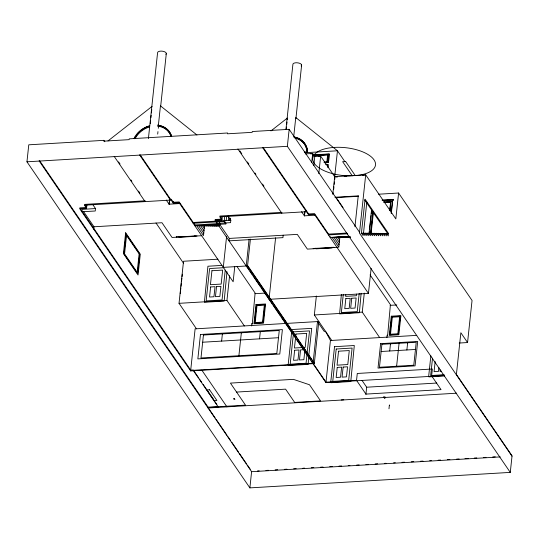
<?xml version="1.0" encoding="UTF-8"?>
<svg xmlns="http://www.w3.org/2000/svg" width="539" height="539" viewBox="0 0 539 539"><rect width="100%" height="100%" fill="white"/><g stroke="black" fill="none" stroke-linecap="round" stroke-linejoin="round"><path stroke-width="0.81" d="M327.739 167.036L327.995 164.523L325.522 164.671M328.015 167.44L327.995 164.523M169.152 204.18L169.583 200.05M304.468 215.829L304.899 211.699M456.412 374.41L512.05 455.799L510.278 472.393L249.874 487.883L26.95 161.808L28.769 144.816L103.859 140.349L104.809 141.737M190.624 370.933L195.118 328.857L318.805 321.5L314.304 363.576L190.624 370.933L79.698 208.674L86.57 208.27L86.927 204.941M95.504 208.559L95.248 210.992L81.82 211.787L82.083 209.361L95.504 208.559L92.695 204.449M93.732 229.203L93.988 226.778L83.457 211.369M103.859 140.349L103.771 141.157L129.158 139.648L129.245 138.84L227.606 132.992L227.519 133.8L252.191 132.331L252.279 131.523L289.167 129.326L359.56 232.282M148.407 138.577L157.57 52.822A4.4 1.947 6.1 0 1 162.859 51.259A4.4 1.947 6.1 0 1 165.85 54.318M150.28 123.525L150.63 120.251M150.893 117.805L151.156 115.353M151.419 112.9L151.769 109.633M158.358 125.479L160.454 105.866L196.937 134.979M157.698 134.103L157.961 131.61M158.318 128.275L158.5 126.611M160.635 106.641L166.322 53.368M180.686 203.493L169.071 204.187L169.509 200.057M140.167 154.821L170.567 199.282L170.486 200.09L139.608 154.936M234.741 266.765L233.138 281.762L179.123 202.765L173.235 203.115L173.41 201.451M176.522 236.789L176.475 237.2L176.266 236.891L196.998 235.981M196.432 328.783L179.029 303.329L183.523 261.253L217.985 259.198M180.242 293.614L180.848 287.954M181.016 286.33L181.367 283.096M181.535 281.479L181.886 278.239M182.054 276.622L182.317 274.196M170.567 199.282L171.227 199.248L173.315 202.3L179.211 201.95L193.245 222.479L193.157 223.287L224.157 221.448L225.861 223.934L194.862 225.78L194.95 224.972L193.669 223.106M217.224 222.627L217.136 223.436L230.557 222.634L230.82 220.208L228.004 216.099M217.574 219.333L217.392 221.01L219.07 220.909M217.803 224.413L217.891 223.604L194.95 224.972M219.184 219.279L218.915 221.758L220.619 224.244M444.662 375.521L325.94 382.582L215.007 220.323L221.886 219.912L222.236 216.584M224.157 221.448L224.689 216.462M225.861 223.934L225.942 223.126M226.205 220.673L226.656 216.489M39.677 160.784L208.128 407.174L208.041 407.983L456.701 393.194M226.589 236.506L223.294 267.364L247.542 265.922L314.304 363.576M228.32 220.343L228.758 216.213M229.931 220.404L230.106 218.74M230.065 220.64L230.335 218.154M225.235 270.086L222.041 299.967L206.141 300.91L209.604 268.543L223.826 267.701M219.737 224.433L229.304 238.427L229.041 240.852L282.928 237.645L283.184 235.22M226.986 271.683L224.17 301.072L204.402 302.251L207.926 266.232L221.927 265.397M221.623 341.099L222.391 333.904M244.342 325.933L226.939 300.479L229.587 275.725M215.189 417.961L208.088 407.572L218.241 406.972L218.282 406.568L208.128 407.174M246.235 266.003L249.099 239.188M247.542 265.922L250.413 239.114M238.898 355.733L241.351 332.779M251.592 325.947L251.861 323.447L252.286 324.067L255.109 293.027L237.12 266.711M259.542 338.842L260.31 331.647M285.946 129.407L292.886 64.471A4.4 1.947 6.1 0 1 298.175 62.908A4.4 1.947 6.1 0 1 301.166 65.967M286.209 129.448L286.465 126.995M286.728 124.549L286.991 122.097M287.253 119.645L287.428 118.007L270.962 130.91M275.597 237.787L269.022 299.327L368.447 293.411L371.122 268.415M249.874 487.883L251.646 471.288M510.278 472.393L287.354 146.318L289.167 129.326M293.755 136.306L295.763 117.515L337.468 150.785L345 161.808M295.918 118.546L301.638 65.017M291.673 332.017L288.136 365.132L288.419 365.55L308.187 364.371L308.611 357.337M315.174 215.189L304.38 215.836L304.825 211.706M306.543 210.89L306.455 211.699L219.791 216.86L221.886 219.912M311.704 162.596L312.681 153.447L305.182 153.891M313.792 165.655L314.769 156.499L312.681 153.447M318.798 173.625L320.665 156.148L314.769 156.499M304.953 349.636L303.875 359.702L299.468 359.964L300.546 349.899L303.484 349.723M313.442 155.104L328.238 154.228L327.409 161.963L324.121 162.158M327.766 161.592L328.015 159.274M328.264 156.95L328.238 154.228M324.404 162.785L328.527 162.542L329.127 153.945L312.627 154.929M328.527 162.542L329.127 153.945M308.786 355.679L311.71 328.352L291.943 329.531M331.741 340.426L314.338 314.971L316.366 295.999M312.997 363.657L313.038 363.246M313.22 361.575L317.491 321.581L324.188 331.377L325.502 331.296L330.434 340.507L325.94 382.582M263.133 147.396L308.631 213.949L314.527 213.599L328.561 234.128L328.473 234.937L347.581 233.798M332.806 194.377L337.468 150.785L305.155 152.712M333.688 189.229L333.944 186.804M334.207 184.378L334.463 181.946M334.726 179.521L334.894 177.904M330.259 236.614L330.171 237.423L349.285 236.291M341.362 294.442L339.61 313.9L359.378 312.728L361.13 293.27M343.303 294.307L341.349 312.566L357.249 311.616L359.203 293.357M345.816 294.725L345.64 296.369L356.387 295.729L356.562 294.085M354.945 226.751L358.24 195.873L334.975 197.254M334.699 176.677L365.698 174.838L359.473 233.091L512.003 456.21M361.689 233.272L363.367 233.178L363.104 235.604L361.433 233.151L365.065 199.167L388.504 233.461L388.242 235.887L386.571 233.434L383.216 233.636M363.454 233.636L366.803 202.287M361.11 233.448L365.301 233.198L365.038 235.624L363.367 233.178M361.366 233.569L367.234 233.219L366.971 235.644L365.301 233.198M369.04 233.481L371.62 209.341M362.464 233.643L369.168 233.239L368.905 235.671L367.234 233.219M369.181 233.704L369.444 231.224M369.626 229.567L371.128 215.506M371.304 213.855L371.654 210.547M370.569 233.387L372.88 211.746M379.658 337.576L362.255 312.121L364.283 293.149M370.711 233.596L373.022 211.955M373.426 212.225L370.839 235.691L369.168 233.239M432.103 376.572L441.03 389.63L365.934 394.097L356.535 380.352L357.276 373.466L432.366 368.999L431.631 375.885L444.021 375.151M367.167 233.636L373.035 233.286L372.772 235.711L371.101 233.266L364.398 233.663M369.1 233.656L374.969 233.306L374.706 235.732L373.035 233.286M371.034 233.677L376.902 233.326L376.64 235.752L374.969 233.306M373.81 233.65L378.836 233.347L378.573 235.779L376.902 233.326M375.744 233.67L380.77 233.374L380.507 235.799L378.836 233.347M378.513 233.643L382.703 233.394L382.441 235.819L380.77 233.374M365.893 394.508L366.668 387.218L361.972 380.339M380.446 233.663L384.637 233.414L384.374 235.839L382.703 233.394M386.571 233.434L386.308 235.866L384.637 233.414M389.67 210.446L390.546 202.219L384.085 202.603M387.42 234.041L387.595 232.376M389.913 210.736L390.89 201.579L390.142 210.109M391.173 213.141L392.567 200.05L383.364 200.596M391.301 213.484L392.756 199.841M382.01 200.05L392.911 199.403L393.147 200.232L392.567 200.05M393.147 200.232L392.911 199.403M378.493 194.215L398.597 193.016L395.828 218.908L365.698 174.838M386.908 337.596L387.17 335.096L387.602 335.716L390.425 304.676L370.064 274.897M383.721 397.23L384.92 398.409L384.819 396.36M389.724 350.997L390.492 343.794M388.976 408.818L389.387 404.937L389.663 405.348M396.616 366.244L399.069 343.289M406.878 349.973L407.652 342.777M430.863 355.774L428.653 376.471L428.936 376.889L444.581 375.952M432.534 358.118L430.668 375.548L444.062 374.753M435.155 361.588L434.077 371.654L438.483 371.391L438.894 367.524M440.147 369.754L439.986 371.304L441.454 371.216M456.365 374.821L460.858 332.745L467.556 342.541L459.235 343.04M467.556 342.541L472.056 300.466L398.597 193.016M107.989 140.928L152.113 106.365M26.95 161.808L287.354 146.318M304.333 152.005L306.832 151.857L306.314 148.171A20.509 17.201 -34.4 0 0 293.991 137.492M305.013 152.503L307.634 152.564A21.115 17.713 -34.4 0 0 294.328 137.162M310.565 153.891L312.236 153.79M313.725 155.286L321.15 154.841M322.8 154.747L329.403 154.349M313.718 155.508L328.514 154.632M313.705 155.737L327.618 154.909L326.843 162.192L324.384 162.333M318.751 156.586L320.22 156.499M324.128 162.38L328.251 162.138M325.219 162.508L327.685 162.367M335.817 177.041L337.495 176.947M344.185 176.549L346.698 176.394M362.599 175.451L364.27 175.35M335.258 197.672L358.529 196.284L358.24 195.873M382.805 200.414L393.194 199.821M384.401 201.963L392.419 201.485M383.734 202.219L391.031 201.788M93.988 226.778L161.983 222.735L172.056 237.463L201.835 235.698M224.945 220.559L230.82 220.208M193.245 222.479L224.244 220.64L225.518 222.506M218.915 224.487L196.796 225.801L203.493 235.597L204.53 225.888L219.279 225.012M218.396 224.655L198.729 225.821L203.749 233.171M218.686 224.77L200.663 225.841L204.011 230.739M218.167 224.938L202.597 225.868L204.268 228.314M206.464 225.908L218.753 225.181M208.398 225.929L219.05 225.295M210.331 225.949L219.346 225.417M212.265 225.976L218.821 225.585M214.199 225.996L219.117 225.7M216.132 226.016L219.407 225.821M229.304 238.427L297.299 234.377L307.371 249.112L337.98 247.293M328.561 234.128L346.84 233.043M385.122 233.656L388.504 233.461M349.703 236.399L332.105 237.45L338.809 247.246L339.846 237.537L349.899 236.938M349.959 236.52L334.045 237.47L339.065 244.814M349.38 236.695L335.979 237.49L339.327 242.388M349.636 236.816L337.913 237.51L339.583 239.963M341.78 237.558L350.155 237.059M343.714 237.578L350.411 237.18M345.647 237.598L349.831 237.349M347.581 237.618L350.094 237.47M315.167 248.243L316.029 248.836L332.179 247.879L331.754 247.253L332.192 247.226M333.722 247.138L333.897 247.536L313.159 248.445L313.375 248.755M254.927 293.688L265.821 293.041M179.029 303.329L226.939 300.479M390.121 305.343L396.805 304.946M314.338 314.971L362.255 312.121M202.671 342.225L278.495 337.717M330.434 340.507L416.755 335.373M381.147 351.502L415.461 349.461M356.535 380.352L325.98 382.171L311.623 361.17M236.56 392.069L285.596 389.151L294.665 402.424L320.537 400.881L309.521 384.772L293.405 379.355L230.429 383.101L245.488 405.126L218.1 406.756M366.668 387.218L436.758 383.047M341.207 399.958L343.781 399.803M257.527 470.938L259.205 470.843M265.929 470.439L268.449 470.291M275.166 469.893L277.686 469.738M284.41 469.341L286.93 469.193M293.647 468.789L296.167 468.64M302.891 468.243L304.569 468.142M311.286 467.744L313.806 467.589M320.53 467.192L323.05 467.043M329.767 466.646L332.287 466.491M339.011 466.094L341.531 465.945M348.248 465.541L349.926 465.44M356.65 465.042L359.169 464.894M365.887 464.497L368.406 464.342M375.131 463.944L377.65 463.796M384.368 463.392L386.052 463.297M393.611 462.846L395.289 462.745M402.006 462.347L404.526 462.192M411.25 461.795L413.77 461.647M420.487 461.243L423.007 461.094M429.731 460.697L431.409 460.596M438.126 460.198L440.646 460.043M447.37 459.646L449.89 459.497M456.607 459.1L459.127 458.945M465.009 458.595L468.371 458.399M474.253 458.049L476.772 457.901M483.49 457.496L486.01 457.348M492.727 456.951L495.247 456.796M500.246 456.91L251.605 471.699L39.118 160.898M383.438 396.819L384.644 397.998M355.295 175.633L345.627 161.498L342.642 161.673L352.311 175.815M364.66 199.908L387.629 233.508M320.665 156.148L334.982 177.095M332.967 192.861L333.25 193.279M336.053 197.368L343.04 207.596M368.447 293.411L314.439 214.407L308.544 214.758L262.574 147.511M301.57 211.719L304.38 215.836M239.875 150.933L241.762 153.696M247.428 161.976L248.843 164.045M254.974 173.019L255.917 174.4M262.527 184.062L263.942 186.13M237.901 148.98L281.782 213.168L281.87 212.359L219.878 216.045L221.974 219.103L215.095 219.514L216.186 221.118M249.126 269.756L246.276 265.592L247.59 265.511L314.352 363.165L193.218 370.374L193.265 369.976L190.712 370.125L79.779 207.865L86.658 207.461L84.569 204.402L145.18 200.798L145.092 201.606L114.221 156.445M250.076 271.144L252.447 274.614M253.397 276.002L260.519 286.418M261.469 287.806L269.062 298.916M269.534 299.61L272.37 303.76M273.792 305.835L280.415 315.517M281.358 316.898L295.547 337.65M296.962 339.725L303.585 349.407M304.528 350.795L307.365 354.945M308.315 356.326L310.68 359.782M173.235 203.115L171.139 200.057L84.482 205.211L86.57 208.27M194.855 235.705L195.286 236.325L179.13 237.288L178.705 236.661M166.255 200.07L169.071 204.187M118.58 161.889L120.008 163.971M130.93 179.952L131.88 181.34M138.53 191.069L139.958 193.151M155.993 222.971L183.529 263.248M226.926 406.857L201.903 370.266L193.218 370.374L218.241 406.972M194.208 371.358L198.453 377.569M199.403 378.951L201.761 382.4M203.176 384.475L209.786 394.144M210.729 395.525L213.565 399.668M214.509 401.05L216.867 404.499M216.139 419.349L227.027 435.276M227.97 436.664L230.342 440.127M231.763 442.202L238.393 451.898M239.336 453.286L246.438 463.675M247.388 465.056L250.224 469.213M306.664 148.683L306.981 150.9M159.018 125.513A21.115 17.713 -34.4 0 1 171.705 136.508M134.13 138.745A21.115 17.713 -34.4 0 1 135.329 136.583M136.778 134.528A21.115 17.713 -34.4 0 1 143.34 128.733M144.62 128.006A21.115 17.713 -34.4 0 1 149.343 126.092M158.675 125.843A20.509 17.201 -34.4 0 1 170.998 136.522M134.507 138.691A20.509 17.201 -34.4 0 1 149.283 126.402M157.516 126.153A20.509 17.201 -34.4 0 1 171.099 136.232M135.222 138.503A20.509 17.201 -34.4 0 1 149.64 126.921M157.314 125.095A21.115 17.713 -34.4 0 1 171.564 136.3M133.989 138.536A21.115 17.713 -34.4 0 1 149.202 125.883M294.186 136.953A21.115 17.713 -34.4 0 1 307.493 152.355M295.082 138.159A20.509 17.201 -34.4 0 1 306.408 147.881M125.634 232.767L123.411 253.573L138.051 274.991L140.275 254.186L125.634 232.767M126.086 234.101L123.983 253.748L137.6 273.664L139.702 254.01L126.086 234.101M126.537 235.428L124.563 253.916L137.149 272.33L139.129 253.842L126.537 235.428M200.461 334.483L197.853 358.893L279.788 354.022L282.396 329.612L200.461 334.483M203.439 335.029L200.986 357.984L276.81 353.476L279.263 330.522L203.439 335.029M211.928 270.74L210.432 284.713L221.179 284.073L222.668 270.1L211.928 270.74M210.621 286.95L209.55 297.016L213.949 296.76L215.027 286.687L210.621 286.95M216.53 286.6L215.452 296.666L219.858 296.403L220.936 286.337L216.53 286.6M255.978 304.548L253.936 323.696L263.544 323.124L265.586 303.983L255.978 304.548M256.497 305.047L254.563 323.13L263.025 322.625L264.959 304.548L256.497 305.047M257.009 305.546L255.19 322.565L262.513 322.127L264.332 305.114L257.009 305.546M293.614 331.842L290.157 364.209L306.058 363.266L309.514 330.899L293.614 331.842M295.945 334.039L294.449 348.012L305.189 347.372L306.684 333.398L295.945 334.039M294.638 350.249L293.56 360.315L297.966 360.059L299.044 349.986L294.638 350.249M334.537 346.692L330.73 382.299L331.013 382.71L350.781 381.538L354.305 345.519L334.537 346.692M336.215 349.009L332.752 381.369L348.652 380.426L352.108 348.059L336.215 349.009M338.539 351.199L337.043 365.172L347.79 364.539L349.279 350.559L338.539 351.199M337.232 367.409L336.161 377.482L340.56 377.219L341.638 367.147L337.232 367.409M345.829 298.599L344.751 308.672L349.157 308.409L350.235 298.337L345.829 298.599M343.141 367.059L342.063 377.132L346.469 376.869L347.547 366.796L343.141 367.059M351.738 298.249L350.66 308.321L355.066 308.059L356.144 297.986L351.738 298.249M380.615 343.66L378.007 368.076L415.077 365.866L417.685 341.457L380.615 343.66M381.915 344.306L379.463 367.261L413.777 365.22L416.229 342.265L381.915 344.306M391.294 316.198L389.246 335.339L398.853 334.773L400.901 315.625L391.294 316.198M391.806 316.696L389.879 334.773L398.341 334.274L400.275 316.191L391.806 316.696M392.325 317.195L390.505 334.207L397.822 333.776L399.642 316.757L392.325 317.195M357.647 175.418L349.851 175.882A31.545 13.974 6.1 0 1 313.738 155.461A31.545 13.974 6.1 0 1 364.115 152.47A31.545 13.974 6.1 0 1 357.647 175.418M209.583 389.785L207.01 389.94L214.32 400.632L216.9 400.484L209.583 389.785M234.33 398.51L233.475 398.564L234.088 399.46L234.943 399.406L234.33 398.51"/></g></svg>
